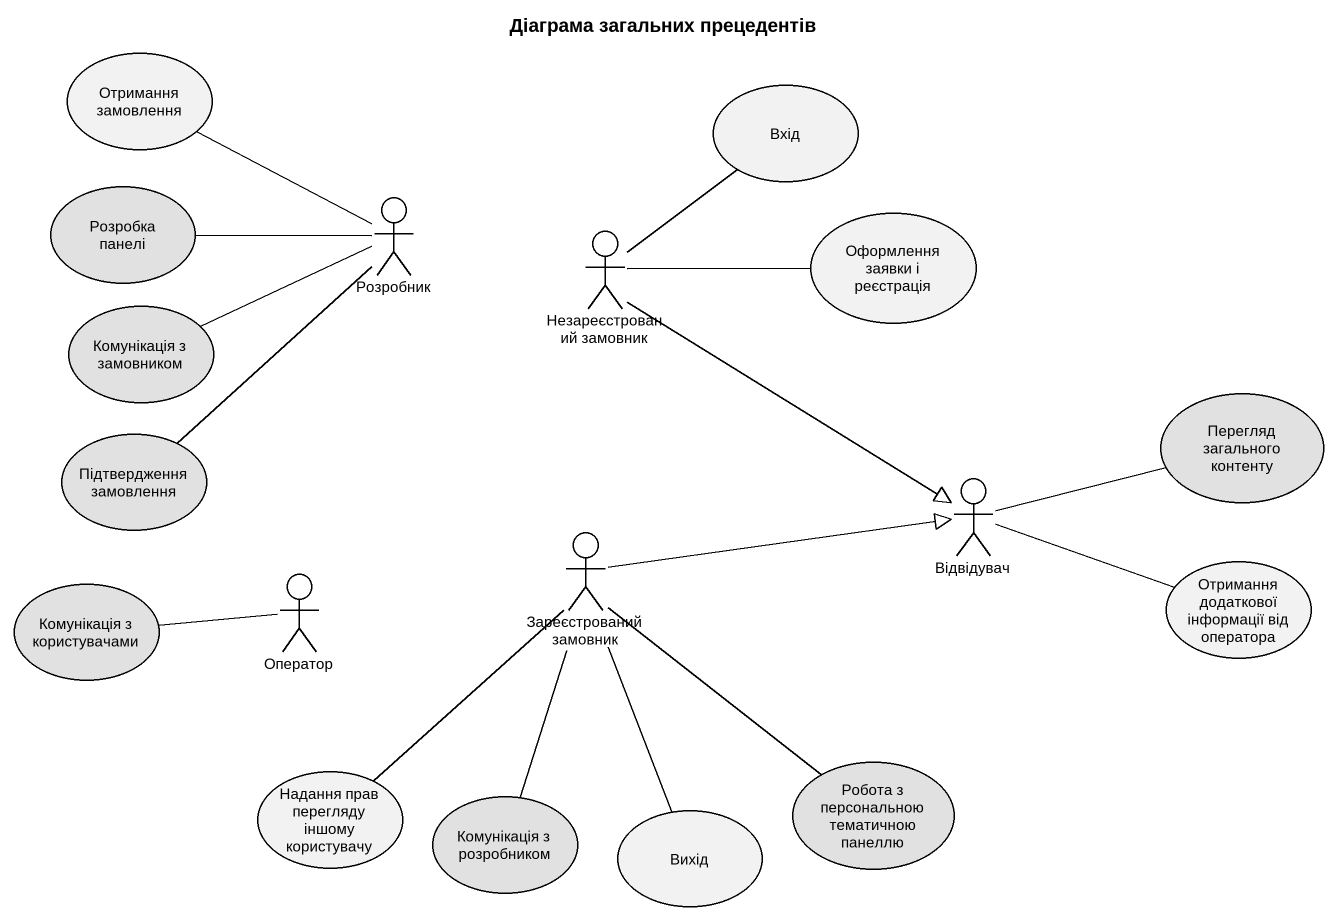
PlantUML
@startuml
title Діаграма загальних прецедентів
usecase "Отримання замовлення" as Отримання_замовлення
usecase Вхід
usecase "Розробка панелі" as Розробка_панелі #E1E1E1
actor Розробник
actor "Незареєстрований замовник" as Незареєстрований_замовник
usecase "Оформлення заявки і реєстрація" as Оформлення_заявки_і
usecase "Комунікація з замовником" as Комунікація_з_замовником #E1E1E1
usecase "Перегляд загального контенту" as Перегляд_загального_контенту #E1E1E1
usecase "Підтвердження замовлення" as Підтвердження_замовлення #E1E1E1
actor Відвідувач
usecase "Комунікація з користувачами" as Комунікація_з_користувачами #E1E1E1
actor Оператор
actor "Зареєстрований замовник" as Зареєстрований_замовник
usecase "Отримання додаткової інформації від оператора" as Отримання_додаткової
usecase "Надання прав перегляду іншому користувачу" as Надання_прав_перегляду
usecase "Робота з персональною тематичною панеллю" as Робота_з_персональною #E1E1E1
usecase "Комунікація з розробником" as Комунікація_з_розробником #E1E1E1
usecase Вихід
Розробник -up- Отримання_замовлення
Розробник -left- Розробка_панелі
Розробник -left- Комунікація_з_замовником
Розробник -- Підтвердження_замовлення
Незареєстрований_замовник -up- Вхід
Незареєстрований_замовник -right- Оформлення_заявки_і
Незареєстрований_замовник --|> Відвідувач
Відвідувач -right- Перегляд_загального_контенту
Відвідувач -right- Отримання_додаткової
Оператор -left- Комунікація_з_користувачами
Зареєстрований_замовник -right-|> Відвідувач
Зареєстрований_замовник -- Робота_з_персональною
Зареєстрований_замовник -- Комунікація_з_розробником
Зареєстрований_замовник -- Вихід
Надання_прав_перегляду -up- Зареєстрований_замовник
@enduml
